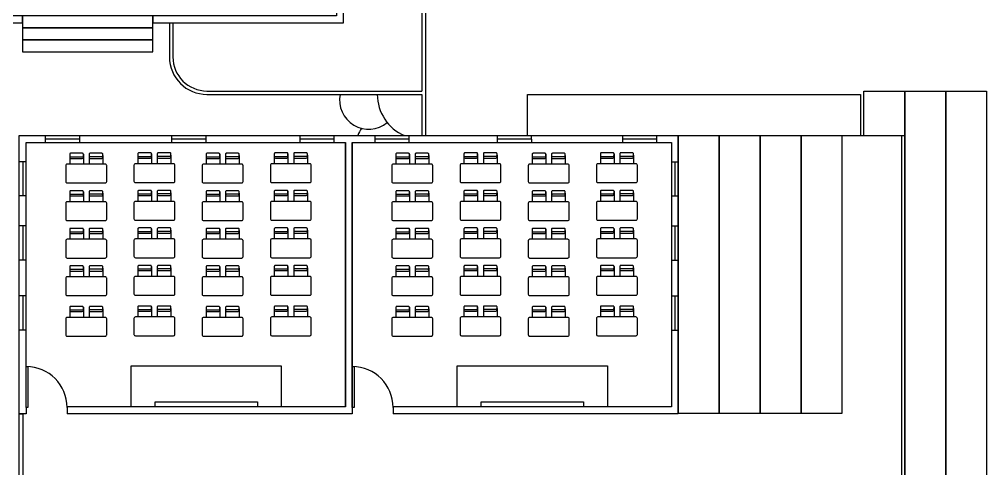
# Model space of a CAD drawing. Header units: metres. Extents: x 217 to 1422, y -179 to 129.
# Drawn here: x 1369.22 to 1397.59, y 72.92 to 86.09 of the extents above; entities that cross this region are included whole.
import ezdxf

# ---------------------------------------------------------------- set-up
doc = ezdxf.new("R2010")
doc.units = ezdxf.units.M
doc.header["$LTSCALE"] = 0.5
doc.header["$MEASUREMENT"] = 0
doc.layers.add('+1', color=255, linetype='Continuous')

# ---------------------------------------------------------------- blocks, each defined once
blk = doc.blocks.new('*U14')
for p, q in [((-40, 0), (-40, 6)), ((0, 0), (0, 6))]:
    blk.add_line(p, q)
blk.add_lwpolyline([(0, 0), (0, -40), (-1.75, -40), (-1.75, 0)], close=True)
blk.add_arc((0, 0), 40, 180, 270)
blk = doc.blocks.new('PLAN FF')
at = {"layer": '+1', "linetype": 'ByBlock', "transparency": 33554687}
for p, q in [((1370.701, 82.095), (1370.701, 81.842)), ((1370.726, 82.062), (1371.077, 82.062)), ((1371.102, 82.137), (1371.102, 81.842)), ((1371.27, 82.137), (1371.27, 81.842)), ((1371.646, 82.062), (1371.295, 82.062)), ((1371.671, 82.095), (1371.671, 81.842)), ((1372.701, 82.106), (1372.701, 81.853)), ((1372.726, 82.073), (1373.077, 82.073)), ((1373.102, 82.148), (1373.102, 81.853)), ((1373.27, 82.148), (1373.27, 81.853)), ((1373.646, 82.073), (1373.295, 82.073)), ((1373.671, 82.106), (1373.671, 81.853)), ((1374.701, 82.095), (1374.701, 81.842)), ((1374.726, 82.062), (1375.077, 82.062)), ((1375.102, 82.137), (1375.102, 81.842)), ((1375.27, 82.137), (1375.27, 81.842)), ((1375.646, 82.062), (1375.295, 82.062)), ((1375.671, 82.095), (1375.671, 81.842)), ((1376.701, 82.106), (1376.701, 81.853)), ((1376.726, 82.073), (1377.077, 82.073)), ((1377.102, 82.148), (1377.102, 81.853)), ((1377.27, 82.148), (1377.27, 81.853)), ((1377.646, 82.073), (1377.295, 82.073)), ((1377.671, 82.106), (1377.671, 81.853)), ((1380.263, 82.095), (1380.263, 81.842)), ((1380.288, 82.062), (1380.639, 82.062)), ((1380.664, 82.137), (1380.664, 81.842)), ((1380.832, 82.137), (1380.832, 81.842)), ((1381.208, 82.062), (1380.857, 82.062)), ((1381.233, 82.095), (1381.233, 81.842)), ((1382.263, 82.106), (1382.263, 81.853)), ((1382.288, 82.073), (1382.639, 82.073)), ((1382.664, 82.148), (1382.664, 81.853)), ((1382.832, 82.148), (1382.832, 81.853)), ((1383.208, 82.073), (1382.857, 82.073)), ((1383.233, 82.106), (1383.233, 81.853)), ((1384.263, 82.095), (1384.263, 81.842)), ((1384.288, 82.062), (1384.639, 82.062)), ((1384.664, 82.137), (1384.664, 81.842)), ((1384.832, 82.137), (1384.832, 81.842)), ((1385.208, 82.062), (1384.857, 82.062)), ((1385.233, 82.095), (1385.233, 81.842)), ((1386.263, 82.106), (1386.263, 81.853)), ((1386.288, 82.073), (1386.639, 82.073)), ((1386.664, 82.148), (1386.664, 81.853)), ((1386.832, 82.148), (1386.832, 81.853)), ((1387.208, 82.073), (1386.857, 82.073)), ((1387.233, 82.106), (1387.233, 81.853)), ((1370.701, 80.995), (1370.701, 80.742)), ((1370.726, 80.962), (1371.077, 80.962)), ((1371.102, 81.037), (1371.102, 80.742)), ((1371.27, 81.037), (1371.27, 80.742)), ((1371.646, 80.962), (1371.295, 80.962)), ((1371.671, 80.995), (1371.671, 80.742)), ((1372.701, 81.006), (1372.701, 80.753)), ((1372.726, 80.973), (1373.077, 80.973)), ((1373.102, 81.048), (1373.102, 80.753)), ((1373.27, 81.048), (1373.27, 80.753)), ((1373.646, 80.973), (1373.295, 80.973)), ((1373.671, 81.006), (1373.671, 80.753)), ((1374.701, 80.995), (1374.701, 80.742)), ((1374.726, 80.962), (1375.077, 80.962)), ((1375.102, 81.037), (1375.102, 80.742)), ((1375.27, 81.037), (1375.27, 80.742)), ((1375.646, 80.962), (1375.295, 80.962)), ((1375.671, 80.995), (1375.671, 80.742)), ((1376.701, 81.006), (1376.701, 80.753)), ((1376.726, 80.973), (1377.077, 80.973)), ((1377.102, 81.048), (1377.102, 80.753)), ((1377.27, 81.048), (1377.27, 80.753)), ((1377.646, 80.973), (1377.295, 80.973)), ((1377.671, 81.006), (1377.671, 80.753)), ((1380.263, 80.995), (1380.263, 80.742)), ((1380.288, 80.962), (1380.639, 80.962)), ((1380.664, 81.037), (1380.664, 80.742)), ((1380.832, 81.037), (1380.832, 80.742)), ((1381.208, 80.962), (1380.857, 80.962)), ((1381.233, 80.995), (1381.233, 80.742)), ((1382.263, 81.006), (1382.263, 80.753)), ((1382.288, 80.973), (1382.639, 80.973)), ((1382.664, 81.048), (1382.664, 80.753)), ((1382.832, 81.048), (1382.832, 80.753)), ((1383.208, 80.973), (1382.857, 80.973)), ((1383.233, 81.006), (1383.233, 80.753)), ((1384.263, 80.995), (1384.263, 80.742)), ((1384.288, 80.962), (1384.639, 80.962)), ((1384.664, 81.037), (1384.664, 80.742)), ((1384.832, 81.037), (1384.832, 80.742)), ((1385.208, 80.962), (1384.857, 80.962)), ((1385.233, 80.995), (1385.233, 80.742)), ((1386.263, 81.006), (1386.263, 80.753)), ((1386.288, 80.973), (1386.639, 80.973)), ((1386.664, 81.048), (1386.664, 80.753)), ((1386.832, 81.048), (1386.832, 80.753)), ((1387.208, 80.973), (1386.857, 80.973)), ((1387.233, 81.006), (1387.233, 80.753)), ((1370.701, 79.895), (1370.701, 79.642)), ((1370.726, 79.862), (1371.077, 79.862)), ((1371.102, 79.937), (1371.102, 79.642)), ((1371.27, 79.937), (1371.27, 79.642)), ((1371.646, 79.862), (1371.295, 79.862)), ((1371.671, 79.895), (1371.671, 79.642)), ((1372.701, 79.906), (1372.701, 79.653)), ((1372.726, 79.873), (1373.077, 79.873)), ((1373.102, 79.948), (1373.102, 79.653)), ((1373.27, 79.948), (1373.27, 79.653)), ((1373.646, 79.873), (1373.295, 79.873)), ((1373.671, 79.906), (1373.671, 79.653)), ((1374.701, 79.895), (1374.701, 79.642)), ((1374.726, 79.862), (1375.077, 79.862)), ((1375.102, 79.937), (1375.102, 79.642)), ((1375.27, 79.937), (1375.27, 79.642)), ((1375.646, 79.862), (1375.295, 79.862)), ((1375.671, 79.895), (1375.671, 79.642)), ((1376.701, 79.906), (1376.701, 79.653)), ((1376.726, 79.873), (1377.077, 79.873)), ((1377.102, 79.948), (1377.102, 79.653)), ((1377.27, 79.948), (1377.27, 79.653)), ((1377.646, 79.873), (1377.295, 79.873)), ((1377.671, 79.906), (1377.671, 79.653)), ((1380.263, 79.895), (1380.263, 79.642)), ((1380.288, 79.862), (1380.639, 79.862)), ((1380.664, 79.937), (1380.664, 79.642)), ((1380.832, 79.937), (1380.832, 79.642)), ((1381.208, 79.862), (1380.857, 79.862)), ((1381.233, 79.895), (1381.233, 79.642)), ((1382.263, 79.906), (1382.263, 79.653)), ((1382.288, 79.873), (1382.639, 79.873)), ((1382.664, 79.948), (1382.664, 79.653)), ((1382.832, 79.948), (1382.832, 79.653)), ((1383.208, 79.873), (1382.857, 79.873)), ((1383.233, 79.906), (1383.233, 79.653)), ((1384.263, 79.895), (1384.263, 79.642)), ((1384.288, 79.862), (1384.639, 79.862)), ((1384.664, 79.937), (1384.664, 79.642)), ((1384.832, 79.937), (1384.832, 79.642)), ((1385.208, 79.862), (1384.857, 79.862)), ((1385.233, 79.895), (1385.233, 79.642)), ((1386.263, 79.906), (1386.263, 79.653)), ((1386.288, 79.873), (1386.639, 79.873)), ((1386.664, 79.948), (1386.664, 79.653)), ((1386.832, 79.948), (1386.832, 79.653)), ((1387.208, 79.873), (1386.857, 79.873)), ((1387.233, 79.906), (1387.233, 79.653)), ((1370.701, 78.795), (1370.701, 78.542)), ((1370.726, 78.762), (1371.077, 78.762)), ((1371.102, 78.837), (1371.102, 78.542)), ((1371.27, 78.837), (1371.27, 78.542)), ((1371.646, 78.762), (1371.295, 78.762)), ((1371.671, 78.795), (1371.671, 78.542)), ((1372.701, 78.806), (1372.701, 78.553)), ((1372.726, 78.773), (1373.077, 78.773)), ((1373.102, 78.848), (1373.102, 78.553)), ((1373.27, 78.848), (1373.27, 78.553)), ((1373.646, 78.773), (1373.295, 78.773)), ((1373.671, 78.806), (1373.671, 78.553)), ((1374.701, 78.795), (1374.701, 78.542)), ((1374.726, 78.762), (1375.077, 78.762)), ((1375.102, 78.837), (1375.102, 78.542)), ((1375.27, 78.837), (1375.27, 78.542)), ((1375.646, 78.762), (1375.295, 78.762)), ((1375.671, 78.795), (1375.671, 78.542)), ((1376.701, 78.806), (1376.701, 78.553)), ((1376.726, 78.773), (1377.077, 78.773)), ((1377.102, 78.848), (1377.102, 78.553)), ((1377.27, 78.848), (1377.27, 78.553)), ((1377.646, 78.773), (1377.295, 78.773)), ((1377.671, 78.806), (1377.671, 78.553)), ((1380.263, 78.795), (1380.263, 78.542)), ((1380.288, 78.762), (1380.639, 78.762)), ((1380.664, 78.837), (1380.664, 78.542)), ((1380.832, 78.837), (1380.832, 78.542)), ((1381.208, 78.762), (1380.857, 78.762)), ((1381.233, 78.795), (1381.233, 78.542)), ((1382.263, 78.806), (1382.263, 78.553)), ((1382.288, 78.773), (1382.639, 78.773)), ((1382.664, 78.848), (1382.664, 78.553)), ((1382.832, 78.848), (1382.832, 78.553)), ((1383.208, 78.773), (1382.857, 78.773)), ((1383.233, 78.806), (1383.233, 78.553)), ((1384.263, 78.795), (1384.263, 78.542)), ((1384.288, 78.762), (1384.639, 78.762)), ((1384.664, 78.837), (1384.664, 78.542)), ((1384.832, 78.837), (1384.832, 78.542)), ((1385.208, 78.762), (1384.857, 78.762)), ((1385.233, 78.795), (1385.233, 78.542)), ((1386.263, 78.806), (1386.263, 78.553)), ((1386.288, 78.773), (1386.639, 78.773)), ((1386.664, 78.848), (1386.664, 78.553)), ((1386.832, 78.848), (1386.832, 78.553)), ((1387.208, 78.773), (1386.857, 78.773)), ((1387.233, 78.806), (1387.233, 78.553)), ((1370.701, 77.606), (1370.701, 77.353)), ((1370.726, 77.573), (1371.077, 77.573)), ((1371.102, 77.648), (1371.102, 77.353)), ((1371.27, 77.648), (1371.27, 77.353)), ((1371.646, 77.573), (1371.295, 77.573)), ((1371.671, 77.606), (1371.671, 77.353)), ((1372.701, 77.618), (1372.701, 77.365)), ((1372.726, 77.585), (1373.077, 77.585)), ((1373.102, 77.66), (1373.102, 77.365)), ((1373.27, 77.66), (1373.27, 77.365)), ((1373.646, 77.585), (1373.295, 77.585)), ((1373.671, 77.618), (1373.671, 77.365)), ((1374.701, 77.606), (1374.701, 77.353)), ((1374.726, 77.573), (1375.077, 77.573)), ((1375.102, 77.648), (1375.102, 77.353)), ((1375.27, 77.648), (1375.27, 77.353)), ((1375.646, 77.573), (1375.295, 77.573)), ((1375.671, 77.606), (1375.671, 77.353)), ((1376.701, 77.618), (1376.701, 77.365)), ((1376.726, 77.585), (1377.077, 77.585)), ((1377.102, 77.66), (1377.102, 77.365)), ((1377.27, 77.66), (1377.27, 77.365)), ((1377.646, 77.585), (1377.295, 77.585)), ((1377.671, 77.618), (1377.671, 77.365)), ((1380.263, 77.606), (1380.263, 77.353)), ((1380.288, 77.573), (1380.639, 77.573)), ((1380.664, 77.648), (1380.664, 77.353)), ((1380.832, 77.648), (1380.832, 77.353)), ((1381.208, 77.573), (1380.857, 77.573)), ((1381.233, 77.606), (1381.233, 77.353)), ((1382.263, 77.618), (1382.263, 77.365)), ((1382.288, 77.585), (1382.639, 77.585)), ((1382.664, 77.66), (1382.664, 77.365)), ((1382.832, 77.66), (1382.832, 77.365)), ((1383.208, 77.585), (1382.857, 77.585)), ((1383.233, 77.618), (1383.233, 77.365)), ((1384.263, 77.606), (1384.263, 77.353)), ((1384.288, 77.573), (1384.639, 77.573)), ((1384.664, 77.648), (1384.664, 77.353)), ((1384.832, 77.648), (1384.832, 77.353)), ((1385.208, 77.573), (1384.857, 77.573)), ((1385.233, 77.606), (1385.233, 77.353)), ((1386.263, 77.618), (1386.263, 77.365)), ((1386.288, 77.585), (1386.639, 77.585)), ((1386.664, 77.66), (1386.664, 77.365)), ((1386.832, 77.66), (1386.832, 77.365)), ((1387.208, 77.585), (1386.857, 77.585)), ((1387.233, 77.618), (1387.233, 77.365))]:
    blk.add_line(p, q, dxfattribs=at)
at = {"layer": '+1', "transparency": 33554687}
for points in [[(1369.224, 66.706), (1369.224, 82.683), (1388.591, 82.683), (1395.192, 82.683), (1395.192, 64.796), (1388.581, 64.796), (1388.549, 48.874), (1349.994, 48.874), (1349.994, 66.706)], [(1388.549, 82.683), (1389.749, 82.683), (1389.749, 74.532), (1388.549, 74.532)], [(1389.749, 82.683), (1390.949, 82.683), (1390.949, 74.532), (1389.749, 74.532)], [(1390.949, 82.683), (1392.149, 82.683), (1392.149, 74.532), (1390.949, 74.532)], [(1392.149, 82.683), (1393.349, 82.683), (1393.349, 74.532), (1392.149, 74.532)], [(1376.906, 74.73), (1372.506, 74.73), (1372.506, 75.93), (1376.906, 75.93)], [(1386.468, 74.73), (1382.068, 74.73), (1382.068, 75.93), (1386.468, 75.93)], [(1376.206, 74.73), (1373.206, 74.73), (1373.206, 74.88), (1376.206, 74.88)], [(1385.768, 74.73), (1382.768, 74.73), (1382.768, 74.88), (1385.768, 74.88)], [(1369.224, 74.53), (1369.324, 74.53), (1369.324, 66.706), (1369.224, 66.706)]]:
    blk.add_lwpolyline(points, close=True, dxfattribs=at)
for points in [[(1369.424, 74.53), (1369.224, 74.53), (1369.224, 82.683), (1378.987, 82.683)], [(1378.787, 82.683), (1388.549, 82.683), (1388.549, 74.53), (1380.187, 74.53)], [(1369.424, 74.73), (1369.424, 82.483), (1378.787, 82.483), (1378.787, 74.73), (1370.624, 74.73)], [(1378.987, 82.483), (1378.987, 74.53), (1370.624, 74.53)], [(1378.787, 74.73), (1378.787, 82.483)], [(1378.987, 74.73), (1378.987, 82.483), (1388.349, 82.483), (1388.349, 74.73), (1380.187, 74.73)], [(1378.987, 74.53), (1378.787, 74.53)]]:
    blk.add_lwpolyline(points, dxfattribs=at)
at = {"layer": '+1', "linetype": 'ByBlock', "transparency": 33554687}
for points in [[(1371.079, 82.162), (1370.726, 82.162, 0.414214), (1370.701, 82.137), (1370.702, 82.041, 0.41131), (1370.732, 82.012), (1371.071, 82.012, 0.411531), (1371.101, 82.041), (1371.102, 82.137, 0.414214), (1371.077, 82.162)], [(1371.295, 82.162, 0.414214), (1371.27, 82.137), (1371.271, 82.041, 0.411531), (1371.301, 82.012), (1371.64, 82.012, 0.41131), (1371.67, 82.041), (1371.671, 82.137, 0.414214), (1371.646, 82.162), (1371.293, 82.162)], [(1373.079, 82.173), (1372.726, 82.173, 0.414214), (1372.701, 82.148), (1372.702, 82.053, 0.41131), (1372.732, 82.023), (1373.071, 82.023, 0.411531), (1373.101, 82.053), (1373.102, 82.148, 0.414214), (1373.077, 82.173)], [(1373.295, 82.173, 0.414214), (1373.27, 82.148), (1373.271, 82.053, 0.411531), (1373.301, 82.023), (1373.64, 82.023, 0.41131), (1373.67, 82.053), (1373.671, 82.148, 0.414214), (1373.646, 82.173), (1373.293, 82.173)], [(1375.079, 82.162), (1374.726, 82.162, 0.414214), (1374.701, 82.137), (1374.702, 82.041, 0.41131), (1374.732, 82.012), (1375.071, 82.012, 0.411531), (1375.101, 82.041), (1375.102, 82.137, 0.414214), (1375.077, 82.162)], [(1375.295, 82.162, 0.414214), (1375.27, 82.137), (1375.271, 82.041, 0.411531), (1375.301, 82.012), (1375.64, 82.012, 0.41131), (1375.67, 82.041), (1375.671, 82.137, 0.414214), (1375.646, 82.162), (1375.293, 82.162)], [(1377.079, 82.173), (1376.726, 82.173, 0.414214), (1376.701, 82.148), (1376.702, 82.053, 0.41131), (1376.732, 82.023), (1377.071, 82.023, 0.411531), (1377.101, 82.053), (1377.102, 82.148, 0.414214), (1377.077, 82.173)], [(1377.295, 82.173, 0.414214), (1377.27, 82.148), (1377.271, 82.053, 0.411531), (1377.301, 82.023), (1377.64, 82.023, 0.41131), (1377.67, 82.053), (1377.671, 82.148, 0.414214), (1377.646, 82.173), (1377.293, 82.173)], [(1380.641, 82.162), (1380.288, 82.162, 0.414214), (1380.263, 82.137), (1380.264, 82.041, 0.41131), (1380.294, 82.012), (1380.633, 82.012, 0.411531), (1380.663, 82.041), (1380.664, 82.137, 0.414214), (1380.639, 82.162)], [(1380.857, 82.162, 0.414214), (1380.832, 82.137), (1380.833, 82.041, 0.411531), (1380.863, 82.012), (1381.202, 82.012, 0.41131), (1381.232, 82.041), (1381.233, 82.137, 0.414214), (1381.208, 82.162), (1380.855, 82.162)], [(1382.641, 82.173), (1382.288, 82.173, 0.414214), (1382.263, 82.148), (1382.264, 82.053, 0.41131), (1382.294, 82.023), (1382.633, 82.023, 0.411531), (1382.663, 82.053), (1382.664, 82.148, 0.414214), (1382.639, 82.173)], [(1382.857, 82.173, 0.414214), (1382.832, 82.148), (1382.833, 82.053, 0.411531), (1382.863, 82.023), (1383.202, 82.023, 0.41131), (1383.232, 82.053), (1383.233, 82.148, 0.414214), (1383.208, 82.173), (1382.855, 82.173)], [(1384.641, 82.162), (1384.288, 82.162, 0.414214), (1384.263, 82.137), (1384.264, 82.041, 0.41131), (1384.294, 82.012), (1384.633, 82.012, 0.411531), (1384.663, 82.041), (1384.664, 82.137, 0.414214), (1384.639, 82.162)], [(1384.857, 82.162, 0.414214), (1384.832, 82.137), (1384.833, 82.041, 0.411531), (1384.863, 82.012), (1385.202, 82.012, 0.41131), (1385.232, 82.041), (1385.233, 82.137, 0.414214), (1385.208, 82.162), (1384.855, 82.162)], [(1386.641, 82.173), (1386.288, 82.173, 0.414214), (1386.263, 82.148), (1386.264, 82.053, 0.41131), (1386.294, 82.023), (1386.633, 82.023, 0.411531), (1386.663, 82.053), (1386.664, 82.148, 0.414214), (1386.639, 82.173)], [(1386.857, 82.173, 0.414214), (1386.832, 82.148), (1386.833, 82.053, 0.411531), (1386.863, 82.023), (1387.202, 82.023, 0.41131), (1387.232, 82.053), (1387.233, 82.148, 0.414214), (1387.208, 82.173), (1386.855, 82.173)], [(1371.079, 81.062), (1370.726, 81.062, 0.414214), (1370.701, 81.037), (1370.702, 80.941, 0.41131), (1370.732, 80.912), (1371.071, 80.912, 0.411531), (1371.101, 80.941), (1371.102, 81.037, 0.414214), (1371.077, 81.062)], [(1371.295, 81.062, 0.414214), (1371.27, 81.037), (1371.271, 80.941, 0.411531), (1371.301, 80.912), (1371.64, 80.912, 0.41131), (1371.67, 80.941), (1371.671, 81.037, 0.414214), (1371.646, 81.062), (1371.293, 81.062)], [(1373.079, 81.073), (1372.726, 81.073, 0.414214), (1372.701, 81.048), (1372.702, 80.953, 0.41131), (1372.732, 80.923), (1373.071, 80.923, 0.411531), (1373.101, 80.953), (1373.102, 81.048, 0.414214), (1373.077, 81.073)], [(1373.295, 81.073, 0.414214), (1373.27, 81.048), (1373.271, 80.953, 0.411531), (1373.301, 80.923), (1373.64, 80.923, 0.41131), (1373.67, 80.953), (1373.671, 81.048, 0.414214), (1373.646, 81.073), (1373.293, 81.073)], [(1375.079, 81.062), (1374.726, 81.062, 0.414214), (1374.701, 81.037), (1374.702, 80.941, 0.41131), (1374.732, 80.912), (1375.071, 80.912, 0.411531), (1375.101, 80.941), (1375.102, 81.037, 0.414214), (1375.077, 81.062)], [(1375.295, 81.062, 0.414214), (1375.27, 81.037), (1375.271, 80.941, 0.411531), (1375.301, 80.912), (1375.64, 80.912, 0.41131), (1375.67, 80.941), (1375.671, 81.037, 0.414214), (1375.646, 81.062), (1375.293, 81.062)], [(1377.079, 81.073), (1376.726, 81.073, 0.414214), (1376.701, 81.048), (1376.702, 80.953, 0.41131), (1376.732, 80.923), (1377.071, 80.923, 0.411531), (1377.101, 80.953), (1377.102, 81.048, 0.414214), (1377.077, 81.073)], [(1377.295, 81.073, 0.414214), (1377.27, 81.048), (1377.271, 80.953, 0.411531), (1377.301, 80.923), (1377.64, 80.923, 0.41131), (1377.67, 80.953), (1377.671, 81.048, 0.414214), (1377.646, 81.073), (1377.293, 81.073)], [(1380.641, 81.062), (1380.288, 81.062, 0.414214), (1380.263, 81.037), (1380.264, 80.941, 0.41131), (1380.294, 80.912), (1380.633, 80.912, 0.411531), (1380.663, 80.941), (1380.664, 81.037, 0.414214), (1380.639, 81.062)], [(1380.857, 81.062, 0.414214), (1380.832, 81.037), (1380.833, 80.941, 0.411531), (1380.863, 80.912), (1381.202, 80.912, 0.41131), (1381.232, 80.941), (1381.233, 81.037, 0.414214), (1381.208, 81.062), (1380.855, 81.062)], [(1382.641, 81.073), (1382.288, 81.073, 0.414214), (1382.263, 81.048), (1382.264, 80.953, 0.41131), (1382.294, 80.923), (1382.633, 80.923, 0.411531), (1382.663, 80.953), (1382.664, 81.048, 0.414214), (1382.639, 81.073)], [(1382.857, 81.073, 0.414214), (1382.832, 81.048), (1382.833, 80.953, 0.411531), (1382.863, 80.923), (1383.202, 80.923, 0.41131), (1383.232, 80.953), (1383.233, 81.048, 0.414214), (1383.208, 81.073), (1382.855, 81.073)], [(1384.641, 81.062), (1384.288, 81.062, 0.414214), (1384.263, 81.037), (1384.264, 80.941, 0.41131), (1384.294, 80.912), (1384.633, 80.912, 0.411531), (1384.663, 80.941), (1384.664, 81.037, 0.414214), (1384.639, 81.062)], [(1384.857, 81.062, 0.414214), (1384.832, 81.037), (1384.833, 80.941, 0.411531), (1384.863, 80.912), (1385.202, 80.912, 0.41131), (1385.232, 80.941), (1385.233, 81.037, 0.414214), (1385.208, 81.062), (1384.855, 81.062)], [(1386.641, 81.073), (1386.288, 81.073, 0.414214), (1386.263, 81.048), (1386.264, 80.953, 0.41131), (1386.294, 80.923), (1386.633, 80.923, 0.411531), (1386.663, 80.953), (1386.664, 81.048, 0.414214), (1386.639, 81.073)], [(1386.857, 81.073, 0.414214), (1386.832, 81.048), (1386.833, 80.953, 0.411531), (1386.863, 80.923), (1387.202, 80.923, 0.41131), (1387.232, 80.953), (1387.233, 81.048, 0.414214), (1387.208, 81.073), (1386.855, 81.073)], [(1371.079, 79.962), (1370.726, 79.962, 0.414214), (1370.701, 79.937), (1370.702, 79.841, 0.41131), (1370.732, 79.812), (1371.071, 79.812, 0.411531), (1371.101, 79.841), (1371.102, 79.937, 0.414214), (1371.077, 79.962)], [(1371.295, 79.962, 0.414214), (1371.27, 79.937), (1371.271, 79.841, 0.411531), (1371.301, 79.812), (1371.64, 79.812, 0.41131), (1371.67, 79.841), (1371.671, 79.937, 0.414214), (1371.646, 79.962), (1371.293, 79.962)], [(1373.079, 79.973), (1372.726, 79.973, 0.414214), (1372.701, 79.948), (1372.702, 79.853, 0.41131), (1372.732, 79.823), (1373.071, 79.823, 0.411531), (1373.101, 79.853), (1373.102, 79.948, 0.414214), (1373.077, 79.973)], [(1373.295, 79.973, 0.414214), (1373.27, 79.948), (1373.271, 79.853, 0.411531), (1373.301, 79.823), (1373.64, 79.823, 0.41131), (1373.67, 79.853), (1373.671, 79.948, 0.414214), (1373.646, 79.973), (1373.293, 79.973)], [(1375.079, 79.962), (1374.726, 79.962, 0.414214), (1374.701, 79.937), (1374.702, 79.841, 0.41131), (1374.732, 79.812), (1375.071, 79.812, 0.411531), (1375.101, 79.841), (1375.102, 79.937, 0.414214), (1375.077, 79.962)], [(1375.295, 79.962, 0.414214), (1375.27, 79.937), (1375.271, 79.841, 0.411531), (1375.301, 79.812), (1375.64, 79.812, 0.41131), (1375.67, 79.841), (1375.671, 79.937, 0.414214), (1375.646, 79.962), (1375.293, 79.962)], [(1377.079, 79.973), (1376.726, 79.973, 0.414214), (1376.701, 79.948), (1376.702, 79.853, 0.41131), (1376.732, 79.823), (1377.071, 79.823, 0.411531), (1377.101, 79.853), (1377.102, 79.948, 0.414214), (1377.077, 79.973)], [(1377.295, 79.973, 0.414214), (1377.27, 79.948), (1377.271, 79.853, 0.411531), (1377.301, 79.823), (1377.64, 79.823, 0.41131), (1377.67, 79.853), (1377.671, 79.948, 0.414214), (1377.646, 79.973), (1377.293, 79.973)], [(1380.641, 79.962), (1380.288, 79.962, 0.414214), (1380.263, 79.937), (1380.264, 79.841, 0.41131), (1380.294, 79.812), (1380.633, 79.812, 0.411531), (1380.663, 79.841), (1380.664, 79.937, 0.414214), (1380.639, 79.962)], [(1380.857, 79.962, 0.414214), (1380.832, 79.937), (1380.833, 79.841, 0.411531), (1380.863, 79.812), (1381.202, 79.812, 0.41131), (1381.232, 79.841), (1381.233, 79.937, 0.414214), (1381.208, 79.962), (1380.855, 79.962)], [(1382.641, 79.973), (1382.288, 79.973, 0.414214), (1382.263, 79.948), (1382.264, 79.853, 0.41131), (1382.294, 79.823), (1382.633, 79.823, 0.411531), (1382.663, 79.853), (1382.664, 79.948, 0.414214), (1382.639, 79.973)], [(1382.857, 79.973, 0.414214), (1382.832, 79.948), (1382.833, 79.853, 0.411531), (1382.863, 79.823), (1383.202, 79.823, 0.41131), (1383.232, 79.853), (1383.233, 79.948, 0.414214), (1383.208, 79.973), (1382.855, 79.973)], [(1384.641, 79.962), (1384.288, 79.962, 0.414214), (1384.263, 79.937), (1384.264, 79.841, 0.41131), (1384.294, 79.812), (1384.633, 79.812, 0.411531), (1384.663, 79.841), (1384.664, 79.937, 0.414214), (1384.639, 79.962)], [(1384.857, 79.962, 0.414214), (1384.832, 79.937), (1384.833, 79.841, 0.411531), (1384.863, 79.812), (1385.202, 79.812, 0.41131), (1385.232, 79.841), (1385.233, 79.937, 0.414214), (1385.208, 79.962), (1384.855, 79.962)], [(1386.641, 79.973), (1386.288, 79.973, 0.414214), (1386.263, 79.948), (1386.264, 79.853, 0.41131), (1386.294, 79.823), (1386.633, 79.823, 0.411531), (1386.663, 79.853), (1386.664, 79.948, 0.414214), (1386.639, 79.973)], [(1386.857, 79.973, 0.414214), (1386.832, 79.948), (1386.833, 79.853, 0.411531), (1386.863, 79.823), (1387.202, 79.823, 0.41131), (1387.232, 79.853), (1387.233, 79.948, 0.414214), (1387.208, 79.973), (1386.855, 79.973)], [(1371.079, 78.862), (1370.726, 78.862, 0.414214), (1370.701, 78.837), (1370.702, 78.741, 0.41131), (1370.732, 78.712), (1371.071, 78.712, 0.411531), (1371.101, 78.741), (1371.102, 78.837, 0.414214), (1371.077, 78.862)], [(1371.295, 78.862, 0.414214), (1371.27, 78.837), (1371.271, 78.741, 0.411531), (1371.301, 78.712), (1371.64, 78.712, 0.41131), (1371.67, 78.741), (1371.671, 78.837, 0.414214), (1371.646, 78.862), (1371.293, 78.862)], [(1373.079, 78.873), (1372.726, 78.873, 0.414214), (1372.701, 78.848), (1372.702, 78.753, 0.41131), (1372.732, 78.723), (1373.071, 78.723, 0.411531), (1373.101, 78.753), (1373.102, 78.848, 0.414214), (1373.077, 78.873)], [(1373.295, 78.873, 0.414214), (1373.27, 78.848), (1373.271, 78.753, 0.411531), (1373.301, 78.723), (1373.64, 78.723, 0.41131), (1373.67, 78.753), (1373.671, 78.848, 0.414214), (1373.646, 78.873), (1373.293, 78.873)], [(1375.079, 78.862), (1374.726, 78.862, 0.414214), (1374.701, 78.837), (1374.702, 78.741, 0.41131), (1374.732, 78.712), (1375.071, 78.712, 0.411531), (1375.101, 78.741), (1375.102, 78.837, 0.414214), (1375.077, 78.862)], [(1375.295, 78.862, 0.414214), (1375.27, 78.837), (1375.271, 78.741, 0.411531), (1375.301, 78.712), (1375.64, 78.712, 0.41131), (1375.67, 78.741), (1375.671, 78.837, 0.414214), (1375.646, 78.862), (1375.293, 78.862)], [(1377.079, 78.873), (1376.726, 78.873, 0.414214), (1376.701, 78.848), (1376.702, 78.753, 0.41131), (1376.732, 78.723), (1377.071, 78.723, 0.411531), (1377.101, 78.753), (1377.102, 78.848, 0.414214), (1377.077, 78.873)], [(1377.295, 78.873, 0.414214), (1377.27, 78.848), (1377.271, 78.753, 0.411531), (1377.301, 78.723), (1377.64, 78.723, 0.41131), (1377.67, 78.753), (1377.671, 78.848, 0.414214), (1377.646, 78.873), (1377.293, 78.873)], [(1380.641, 78.862), (1380.288, 78.862, 0.414214), (1380.263, 78.837), (1380.264, 78.741, 0.41131), (1380.294, 78.712), (1380.633, 78.712, 0.411531), (1380.663, 78.741), (1380.664, 78.837, 0.414214), (1380.639, 78.862)], [(1380.857, 78.862, 0.414214), (1380.832, 78.837), (1380.833, 78.741, 0.411531), (1380.863, 78.712), (1381.202, 78.712, 0.41131), (1381.232, 78.741), (1381.233, 78.837, 0.414214), (1381.208, 78.862), (1380.855, 78.862)], [(1382.641, 78.873), (1382.288, 78.873, 0.414214), (1382.263, 78.848), (1382.264, 78.753, 0.41131), (1382.294, 78.723), (1382.633, 78.723, 0.411531), (1382.663, 78.753), (1382.664, 78.848, 0.414214), (1382.639, 78.873)], [(1382.857, 78.873, 0.414214), (1382.832, 78.848), (1382.833, 78.753, 0.411531), (1382.863, 78.723), (1383.202, 78.723, 0.41131), (1383.232, 78.753), (1383.233, 78.848, 0.414214), (1383.208, 78.873), (1382.855, 78.873)], [(1384.641, 78.862), (1384.288, 78.862, 0.414214), (1384.263, 78.837), (1384.264, 78.741, 0.41131), (1384.294, 78.712), (1384.633, 78.712, 0.411531), (1384.663, 78.741), (1384.664, 78.837, 0.414214), (1384.639, 78.862)], [(1384.857, 78.862, 0.414214), (1384.832, 78.837), (1384.833, 78.741, 0.411531), (1384.863, 78.712), (1385.202, 78.712, 0.41131), (1385.232, 78.741), (1385.233, 78.837, 0.414214), (1385.208, 78.862), (1384.855, 78.862)], [(1386.641, 78.873), (1386.288, 78.873, 0.414214), (1386.263, 78.848), (1386.264, 78.753, 0.41131), (1386.294, 78.723), (1386.633, 78.723, 0.411531), (1386.663, 78.753), (1386.664, 78.848, 0.414214), (1386.639, 78.873)], [(1386.857, 78.873, 0.414214), (1386.832, 78.848), (1386.833, 78.753, 0.411531), (1386.863, 78.723), (1387.202, 78.723, 0.41131), (1387.232, 78.753), (1387.233, 78.848, 0.414214), (1387.208, 78.873), (1386.855, 78.873)], [(1371.079, 77.673), (1370.726, 77.673, 0.414214), (1370.701, 77.648), (1370.702, 77.553, 0.41131), (1370.732, 77.523), (1371.071, 77.523, 0.411531), (1371.101, 77.553), (1371.102, 77.648, 0.414214), (1371.077, 77.673)], [(1371.295, 77.673, 0.414214), (1371.27, 77.648), (1371.271, 77.553, 0.411531), (1371.301, 77.523), (1371.64, 77.523, 0.41131), (1371.67, 77.553), (1371.671, 77.648, 0.414214), (1371.646, 77.673), (1371.293, 77.673)], [(1373.079, 77.685), (1372.726, 77.685, 0.414214), (1372.701, 77.66), (1372.702, 77.565, 0.41131), (1372.732, 77.535), (1373.071, 77.535, 0.411531), (1373.101, 77.565), (1373.102, 77.66, 0.414214), (1373.077, 77.685)], [(1373.295, 77.685, 0.414214), (1373.27, 77.66), (1373.271, 77.565, 0.411531), (1373.301, 77.535), (1373.64, 77.535, 0.41131), (1373.67, 77.565), (1373.671, 77.66, 0.414214), (1373.646, 77.685), (1373.293, 77.685)], [(1375.079, 77.673), (1374.726, 77.673, 0.414214), (1374.701, 77.648), (1374.702, 77.553, 0.41131), (1374.732, 77.523), (1375.071, 77.523, 0.411531), (1375.101, 77.553), (1375.102, 77.648, 0.414214), (1375.077, 77.673)], [(1375.295, 77.673, 0.414214), (1375.27, 77.648), (1375.271, 77.553, 0.411531), (1375.301, 77.523), (1375.64, 77.523, 0.41131), (1375.67, 77.553), (1375.671, 77.648, 0.414214), (1375.646, 77.673), (1375.293, 77.673)], [(1377.079, 77.685), (1376.726, 77.685, 0.414214), (1376.701, 77.66), (1376.702, 77.565, 0.41131), (1376.732, 77.535), (1377.071, 77.535, 0.411531), (1377.101, 77.565), (1377.102, 77.66, 0.414214), (1377.077, 77.685)], [(1377.295, 77.685, 0.414214), (1377.27, 77.66), (1377.271, 77.565, 0.411531), (1377.301, 77.535), (1377.64, 77.535, 0.41131), (1377.67, 77.565), (1377.671, 77.66, 0.414214), (1377.646, 77.685), (1377.293, 77.685)], [(1380.641, 77.673), (1380.288, 77.673, 0.414214), (1380.263, 77.648), (1380.264, 77.553, 0.41131), (1380.294, 77.523), (1380.633, 77.523, 0.411531), (1380.663, 77.553), (1380.664, 77.648, 0.414214), (1380.639, 77.673)], [(1380.857, 77.673, 0.414214), (1380.832, 77.648), (1380.833, 77.553, 0.411531), (1380.863, 77.523), (1381.202, 77.523, 0.41131), (1381.232, 77.553), (1381.233, 77.648, 0.414214), (1381.208, 77.673), (1380.855, 77.673)], [(1382.641, 77.685), (1382.288, 77.685, 0.414214), (1382.263, 77.66), (1382.264, 77.565, 0.41131), (1382.294, 77.535), (1382.633, 77.535, 0.411531), (1382.663, 77.565), (1382.664, 77.66, 0.414214), (1382.639, 77.685)], [(1382.857, 77.685, 0.414214), (1382.832, 77.66), (1382.833, 77.565, 0.411531), (1382.863, 77.535), (1383.202, 77.535, 0.41131), (1383.232, 77.565), (1383.233, 77.66, 0.414214), (1383.208, 77.685), (1382.855, 77.685)], [(1384.641, 77.673), (1384.288, 77.673, 0.414214), (1384.263, 77.648), (1384.264, 77.553, 0.41131), (1384.294, 77.523), (1384.633, 77.523, 0.411531), (1384.663, 77.553), (1384.664, 77.648, 0.414214), (1384.639, 77.673)], [(1384.857, 77.673, 0.414214), (1384.832, 77.648), (1384.833, 77.553, 0.411531), (1384.863, 77.523), (1385.202, 77.523, 0.41131), (1385.232, 77.553), (1385.233, 77.648, 0.414214), (1385.208, 77.673), (1384.855, 77.673)], [(1386.641, 77.685), (1386.288, 77.685, 0.414214), (1386.263, 77.66), (1386.264, 77.565, 0.41131), (1386.294, 77.535), (1386.633, 77.535, 0.411531), (1386.663, 77.565), (1386.664, 77.66, 0.414214), (1386.639, 77.685)], [(1386.857, 77.685, 0.414214), (1386.832, 77.66), (1386.833, 77.565, 0.411531), (1386.863, 77.535), (1387.202, 77.535, 0.41131), (1387.232, 77.565), (1387.233, 77.66, 0.414214), (1387.208, 77.685), (1386.855, 77.685)]]:
    blk.add_lwpolyline(points, format="xyb", dxfattribs=at)
for points in [[(1370.586, 81.802), (1370.586, 81.332, 0.414214), (1370.626, 81.292), (1371.746, 81.292, 0.414214), (1371.786, 81.332), (1371.786, 81.802, 0.414214), (1371.746, 81.842), (1370.626, 81.842, 0.414214)], [(1372.586, 81.813), (1372.586, 81.343, 0.414214), (1372.626, 81.303), (1373.746, 81.303, 0.414214), (1373.786, 81.343), (1373.786, 81.813, 0.414214), (1373.746, 81.853), (1372.626, 81.853, 0.414214)], [(1374.586, 81.802), (1374.586, 81.332, 0.414214), (1374.626, 81.292), (1375.746, 81.292, 0.414214), (1375.786, 81.332), (1375.786, 81.802, 0.414214), (1375.746, 81.842), (1374.626, 81.842, 0.414214)], [(1376.586, 81.813), (1376.586, 81.343, 0.414214), (1376.626, 81.303), (1377.746, 81.303, 0.414214), (1377.786, 81.343), (1377.786, 81.813, 0.414214), (1377.746, 81.853), (1376.626, 81.853, 0.414214)], [(1380.148, 81.802), (1380.148, 81.332, 0.414214), (1380.188, 81.292), (1381.308, 81.292, 0.414214), (1381.348, 81.332), (1381.348, 81.802, 0.414214), (1381.308, 81.842), (1380.188, 81.842, 0.414214)], [(1382.148, 81.813), (1382.148, 81.343, 0.414214), (1382.188, 81.303), (1383.308, 81.303, 0.414214), (1383.348, 81.343), (1383.348, 81.813, 0.414214), (1383.308, 81.853), (1382.188, 81.853, 0.414214)], [(1384.148, 81.802), (1384.148, 81.332, 0.414214), (1384.188, 81.292), (1385.308, 81.292, 0.414214), (1385.348, 81.332), (1385.348, 81.802, 0.414214), (1385.308, 81.842), (1384.188, 81.842, 0.414214)], [(1386.148, 81.813), (1386.148, 81.343, 0.414214), (1386.188, 81.303), (1387.308, 81.303, 0.414214), (1387.348, 81.343), (1387.348, 81.813, 0.414214), (1387.308, 81.853), (1386.188, 81.853, 0.414214)], [(1370.586, 80.702), (1370.586, 80.232, 0.414214), (1370.626, 80.192), (1371.746, 80.192, 0.414214), (1371.786, 80.232), (1371.786, 80.702, 0.414214), (1371.746, 80.742), (1370.626, 80.742, 0.414214)], [(1372.586, 80.713), (1372.586, 80.243, 0.414214), (1372.626, 80.203), (1373.746, 80.203, 0.414214), (1373.786, 80.243), (1373.786, 80.713, 0.414214), (1373.746, 80.753), (1372.626, 80.753, 0.414214)], [(1374.586, 80.702), (1374.586, 80.232, 0.414214), (1374.626, 80.192), (1375.746, 80.192, 0.414214), (1375.786, 80.232), (1375.786, 80.702, 0.414214), (1375.746, 80.742), (1374.626, 80.742, 0.414214)], [(1376.586, 80.713), (1376.586, 80.243, 0.414214), (1376.626, 80.203), (1377.746, 80.203, 0.414214), (1377.786, 80.243), (1377.786, 80.713, 0.414214), (1377.746, 80.753), (1376.626, 80.753, 0.414214)], [(1380.148, 80.702), (1380.148, 80.232, 0.414214), (1380.188, 80.192), (1381.308, 80.192, 0.414214), (1381.348, 80.232), (1381.348, 80.702, 0.414214), (1381.308, 80.742), (1380.188, 80.742, 0.414214)], [(1382.148, 80.713), (1382.148, 80.243, 0.414214), (1382.188, 80.203), (1383.308, 80.203, 0.414214), (1383.348, 80.243), (1383.348, 80.713, 0.414214), (1383.308, 80.753), (1382.188, 80.753, 0.414214)], [(1384.148, 80.702), (1384.148, 80.232, 0.414214), (1384.188, 80.192), (1385.308, 80.192, 0.414214), (1385.348, 80.232), (1385.348, 80.702, 0.414214), (1385.308, 80.742), (1384.188, 80.742, 0.414214)], [(1386.148, 80.713), (1386.148, 80.243, 0.414214), (1386.188, 80.203), (1387.308, 80.203, 0.414214), (1387.348, 80.243), (1387.348, 80.713, 0.414214), (1387.308, 80.753), (1386.188, 80.753, 0.414214)], [(1370.586, 79.602), (1370.586, 79.132, 0.414214), (1370.626, 79.092), (1371.746, 79.092, 0.414214), (1371.786, 79.132), (1371.786, 79.602, 0.414214), (1371.746, 79.642), (1370.626, 79.642, 0.414214)], [(1372.586, 79.613), (1372.586, 79.143, 0.414214), (1372.626, 79.103), (1373.746, 79.103, 0.414214), (1373.786, 79.143), (1373.786, 79.613, 0.414214), (1373.746, 79.653), (1372.626, 79.653, 0.414214)], [(1374.586, 79.602), (1374.586, 79.132, 0.414214), (1374.626, 79.092), (1375.746, 79.092, 0.414214), (1375.786, 79.132), (1375.786, 79.602, 0.414214), (1375.746, 79.642), (1374.626, 79.642, 0.414214)], [(1376.586, 79.613), (1376.586, 79.143, 0.414214), (1376.626, 79.103), (1377.746, 79.103, 0.414214), (1377.786, 79.143), (1377.786, 79.613, 0.414214), (1377.746, 79.653), (1376.626, 79.653, 0.414214)], [(1380.148, 79.602), (1380.148, 79.132, 0.414214), (1380.188, 79.092), (1381.308, 79.092, 0.414214), (1381.348, 79.132), (1381.348, 79.602, 0.414214), (1381.308, 79.642), (1380.188, 79.642, 0.414214)], [(1382.148, 79.613), (1382.148, 79.143, 0.414214), (1382.188, 79.103), (1383.308, 79.103, 0.414214), (1383.348, 79.143), (1383.348, 79.613, 0.414214), (1383.308, 79.653), (1382.188, 79.653, 0.414214)], [(1384.148, 79.602), (1384.148, 79.132, 0.414214), (1384.188, 79.092), (1385.308, 79.092, 0.414214), (1385.348, 79.132), (1385.348, 79.602, 0.414214), (1385.308, 79.642), (1384.188, 79.642, 0.414214)], [(1386.148, 79.613), (1386.148, 79.143, 0.414214), (1386.188, 79.103), (1387.308, 79.103, 0.414214), (1387.348, 79.143), (1387.348, 79.613, 0.414214), (1387.308, 79.653), (1386.188, 79.653, 0.414214)], [(1370.586, 78.502), (1370.586, 78.032, 0.414214), (1370.626, 77.992), (1371.746, 77.992, 0.414214), (1371.786, 78.032), (1371.786, 78.502, 0.414214), (1371.746, 78.542), (1370.626, 78.542, 0.414214)], [(1372.586, 78.513), (1372.586, 78.043, 0.414214), (1372.626, 78.003), (1373.746, 78.003, 0.414214), (1373.786, 78.043), (1373.786, 78.513, 0.414214), (1373.746, 78.553), (1372.626, 78.553, 0.414214)], [(1374.586, 78.502), (1374.586, 78.032, 0.414214), (1374.626, 77.992), (1375.746, 77.992, 0.414214), (1375.786, 78.032), (1375.786, 78.502, 0.414214), (1375.746, 78.542), (1374.626, 78.542, 0.414214)], [(1376.586, 78.513), (1376.586, 78.043, 0.414214), (1376.626, 78.003), (1377.746, 78.003, 0.414214), (1377.786, 78.043), (1377.786, 78.513, 0.414214), (1377.746, 78.553), (1376.626, 78.553, 0.414214)], [(1380.148, 78.502), (1380.148, 78.032, 0.414214), (1380.188, 77.992), (1381.308, 77.992, 0.414214), (1381.348, 78.032), (1381.348, 78.502, 0.414214), (1381.308, 78.542), (1380.188, 78.542, 0.414214)], [(1382.148, 78.513), (1382.148, 78.043, 0.414214), (1382.188, 78.003), (1383.308, 78.003, 0.414214), (1383.348, 78.043), (1383.348, 78.513, 0.414214), (1383.308, 78.553), (1382.188, 78.553, 0.414214)], [(1384.148, 78.502), (1384.148, 78.032, 0.414214), (1384.188, 77.992), (1385.308, 77.992, 0.414214), (1385.348, 78.032), (1385.348, 78.502, 0.414214), (1385.308, 78.542), (1384.188, 78.542, 0.414214)], [(1386.148, 78.513), (1386.148, 78.043, 0.414214), (1386.188, 78.003), (1387.308, 78.003, 0.414214), (1387.348, 78.043), (1387.348, 78.513, 0.414214), (1387.308, 78.553), (1386.188, 78.553, 0.414214)], [(1370.586, 77.313), (1370.586, 76.843, 0.414214), (1370.626, 76.803), (1371.746, 76.803, 0.414214), (1371.786, 76.843), (1371.786, 77.313, 0.414214), (1371.746, 77.353), (1370.626, 77.353, 0.414214)], [(1372.586, 77.325), (1372.586, 76.855, 0.414214), (1372.626, 76.815), (1373.746, 76.815, 0.414214), (1373.786, 76.855), (1373.786, 77.325, 0.414214), (1373.746, 77.365), (1372.626, 77.365, 0.414214)], [(1374.586, 77.313), (1374.586, 76.843, 0.414214), (1374.626, 76.803), (1375.746, 76.803, 0.414214), (1375.786, 76.843), (1375.786, 77.313, 0.414214), (1375.746, 77.353), (1374.626, 77.353, 0.414214)], [(1376.586, 77.325), (1376.586, 76.855, 0.414214), (1376.626, 76.815), (1377.746, 76.815, 0.414214), (1377.786, 76.855), (1377.786, 77.325, 0.414214), (1377.746, 77.365), (1376.626, 77.365, 0.414214)], [(1380.148, 77.313), (1380.148, 76.843, 0.414214), (1380.188, 76.803), (1381.308, 76.803, 0.414214), (1381.348, 76.843), (1381.348, 77.313, 0.414214), (1381.308, 77.353), (1380.188, 77.353, 0.414214)], [(1382.148, 77.325), (1382.148, 76.855, 0.414214), (1382.188, 76.815), (1383.308, 76.815, 0.414214), (1383.348, 76.855), (1383.348, 77.325, 0.414214), (1383.308, 77.365), (1382.188, 77.365, 0.414214)], [(1384.148, 77.313), (1384.148, 76.843, 0.414214), (1384.188, 76.803), (1385.308, 76.803, 0.414214), (1385.348, 76.843), (1385.348, 77.313, 0.414214), (1385.308, 77.353), (1384.188, 77.353, 0.414214)], [(1386.148, 77.325), (1386.148, 76.855, 0.414214), (1386.188, 76.815), (1387.308, 76.815, 0.414214), (1387.348, 76.855), (1387.348, 77.325, 0.414214), (1387.308, 77.365), (1386.188, 77.365, 0.414214)]]:
    blk.add_lwpolyline(points, format="xyb", close=True, dxfattribs=at)
for centre, start, end in [((1370.727, 82.087), 180, 270), ((1371.076, 82.087), 270.0433, 0.0433), ((1371.296, 82.087), 179.9567, 269.9567), ((1371.645, 82.087), 270, 0), ((1372.727, 82.098), 180, 270), ((1373.076, 82.098), 270.0433, 0.0433), ((1373.296, 82.098), 179.9567, 269.9567), ((1373.645, 82.098), 270, 0), ((1374.727, 82.087), 180, 270), ((1375.076, 82.087), 270.0433, 0.0433), ((1375.296, 82.087), 179.9567, 269.9567), ((1375.645, 82.087), 270, 0), ((1376.727, 82.098), 180, 270), ((1377.076, 82.098), 270.0433, 0.0433), ((1377.296, 82.098), 179.9567, 269.9567), ((1377.645, 82.098), 270, 0), ((1380.289, 82.087), 180, 270), ((1380.638, 82.087), 270.0433, 0.0433), ((1380.858, 82.087), 179.9567, 269.9567), ((1381.207, 82.087), 270, 0), ((1382.289, 82.098), 180, 270), ((1382.638, 82.098), 270.0433, 0.0433), ((1382.858, 82.098), 179.9567, 269.9567), ((1383.207, 82.098), 270, 0), ((1384.289, 82.087), 180, 270), ((1384.638, 82.087), 270.0433, 0.0433), ((1384.858, 82.087), 179.9567, 269.9567), ((1385.207, 82.087), 270, 0), ((1386.289, 82.098), 180, 270), ((1386.638, 82.098), 270.0433, 0.0433), ((1386.858, 82.098), 179.9567, 269.9567), ((1387.207, 82.098), 270, 0), ((1370.727, 80.987), 180, 270), ((1371.076, 80.987), 270.0433, 0.0433), ((1371.296, 80.987), 179.9567, 269.9567), ((1371.645, 80.987), 270, 0), ((1372.727, 80.998), 180, 270), ((1373.076, 80.998), 270.0433, 0.0433), ((1373.296, 80.998), 179.9567, 269.9567), ((1373.645, 80.998), 270, 0), ((1374.727, 80.987), 180, 270), ((1375.076, 80.987), 270.0433, 0.0433), ((1375.296, 80.987), 179.9567, 269.9567), ((1375.645, 80.987), 270, 0), ((1376.727, 80.998), 180, 270), ((1377.076, 80.998), 270.0433, 0.0433), ((1377.296, 80.998), 179.9567, 269.9567), ((1377.645, 80.998), 270, 0), ((1380.289, 80.987), 180, 270), ((1380.638, 80.987), 270.0433, 0.0433), ((1380.858, 80.987), 179.9567, 269.9567), ((1381.207, 80.987), 270, 0), ((1382.289, 80.998), 180, 270), ((1382.638, 80.998), 270.0433, 0.0433), ((1382.858, 80.998), 179.9567, 269.9567), ((1383.207, 80.998), 270, 0), ((1384.289, 80.987), 180, 270), ((1384.638, 80.987), 270.0433, 0.0433), ((1384.858, 80.987), 179.9567, 269.9567), ((1385.207, 80.987), 270, 0), ((1386.289, 80.998), 180, 270), ((1386.638, 80.998), 270.0433, 0.0433), ((1386.858, 80.998), 179.9567, 269.9567), ((1387.207, 80.998), 270, 0), ((1370.727, 79.887), 180, 270), ((1371.076, 79.887), 270.0433, 0.0433), ((1371.296, 79.887), 179.9567, 269.9567), ((1371.645, 79.887), 270, 0), ((1372.727, 79.898), 180, 270), ((1373.076, 79.898), 270.0433, 0.0433), ((1373.296, 79.898), 179.9567, 269.9567), ((1373.645, 79.898), 270, 0), ((1374.727, 79.887), 180, 270), ((1375.076, 79.887), 270.0433, 0.0433), ((1375.296, 79.887), 179.9567, 269.9567), ((1375.645, 79.887), 270, 0), ((1376.727, 79.898), 180, 270), ((1377.076, 79.898), 270.0433, 0.0433), ((1377.296, 79.898), 179.9567, 269.9567), ((1377.645, 79.898), 270, 0), ((1380.289, 79.887), 180, 270), ((1380.638, 79.887), 270.0433, 0.0433), ((1380.858, 79.887), 179.9567, 269.9567), ((1381.207, 79.887), 270, 0), ((1382.289, 79.898), 180, 270), ((1382.638, 79.898), 270.0433, 0.0433), ((1382.858, 79.898), 179.9567, 269.9567), ((1383.207, 79.898), 270, 0), ((1384.289, 79.887), 180, 270), ((1384.638, 79.887), 270.0433, 0.0433), ((1384.858, 79.887), 179.9567, 269.9567), ((1385.207, 79.887), 270, 0), ((1386.289, 79.898), 180, 270), ((1386.638, 79.898), 270.0433, 0.0433), ((1386.858, 79.898), 179.9567, 269.9567), ((1387.207, 79.898), 270, 0), ((1370.727, 78.787), 180, 270), ((1371.076, 78.787), 270.0433, 0.0433), ((1371.296, 78.787), 179.9567, 269.9567), ((1371.645, 78.787), 270, 0), ((1372.727, 78.798), 180, 270), ((1373.076, 78.798), 270.0433, 0.0433), ((1373.296, 78.798), 179.9567, 269.9567), ((1373.645, 78.798), 270, 0), ((1374.727, 78.787), 180, 270), ((1375.076, 78.787), 270.0433, 0.0433), ((1375.296, 78.787), 179.9567, 269.9567), ((1375.645, 78.787), 270, 0), ((1376.727, 78.798), 180, 270), ((1377.076, 78.798), 270.0433, 0.0433), ((1377.296, 78.798), 179.9567, 269.9567), ((1377.645, 78.798), 270, 0), ((1380.289, 78.787), 180, 270), ((1380.638, 78.787), 270.0433, 0.0433), ((1380.858, 78.787), 179.9567, 269.9567), ((1381.207, 78.787), 270, 0), ((1382.289, 78.798), 180, 270), ((1382.638, 78.798), 270.0433, 0.0433), ((1382.858, 78.798), 179.9567, 269.9567), ((1383.207, 78.798), 270, 0), ((1384.289, 78.787), 180, 270), ((1384.638, 78.787), 270.0433, 0.0433), ((1384.858, 78.787), 179.9567, 269.9567), ((1385.207, 78.787), 270, 0), ((1386.289, 78.798), 180, 270), ((1386.638, 78.798), 270.0433, 0.0433), ((1386.858, 78.798), 179.9567, 269.9567), ((1387.207, 78.798), 270, 0), ((1370.727, 77.598), 180, 270), ((1371.076, 77.598), 270.0433, 0.0433), ((1371.296, 77.598), 179.9567, 269.9567), ((1371.645, 77.598), 270, 0), ((1372.727, 77.61), 180, 270), ((1373.076, 77.61), 270.0433, 0.0433), ((1373.296, 77.61), 179.9567, 269.9567), ((1373.645, 77.61), 270, 0), ((1374.727, 77.598), 180, 270), ((1375.076, 77.598), 270.0433, 0.0433), ((1375.296, 77.598), 179.9567, 269.9567), ((1375.645, 77.598), 270, 0), ((1376.727, 77.61), 180, 270), ((1377.076, 77.61), 270.0433, 0.0433), ((1377.296, 77.61), 179.9567, 269.9567), ((1377.645, 77.61), 270, 0), ((1380.289, 77.598), 180, 270), ((1380.638, 77.598), 270.0433, 0.0433), ((1380.858, 77.598), 179.9567, 269.9567), ((1381.207, 77.598), 270, 0), ((1382.289, 77.61), 180, 270), ((1382.638, 77.61), 270.0433, 0.0433), ((1382.858, 77.61), 179.9567, 269.9567), ((1383.207, 77.61), 270, 0), ((1384.289, 77.598), 180, 270), ((1384.638, 77.598), 270.0433, 0.0433), ((1384.858, 77.598), 179.9567, 269.9567), ((1385.207, 77.598), 270, 0), ((1386.289, 77.61), 180, 270), ((1386.638, 77.61), 270.0433, 0.0433), ((1386.858, 77.61), 179.9567, 269.9567), ((1387.207, 77.61), 270, 0)]:
    blk.add_arc(centre, 0.025, start, end, dxfattribs=at)
at = {"ltscale": 0.5, "transparency": 33554508}
for p, q in [((1381.031, 86.678), (1381.031, 83.988)), ((1381.131, 86.678), (1381.131, 82.683)), ((1381.031, 83.888), (1381.031, 82.683))]:
    blk.add_line(p, q, dxfattribs=at)
at = {"transparency": 33554483}
for p, q in [((1373.626, 85.988), (1373.626, 84.988)), ((1373.726, 85.988), (1373.726, 84.988)), ((1374.726, 83.988), (1381.031, 83.988)), ((1374.726, 83.888), (1381.031, 83.888))]:
    blk.add_line(p, q, dxfattribs=at)
at = {"ltscale": 0.5, "transparency": 33554687}
for p, q in [((1369.994, 82.483), (1369.994, 82.683)), ((1369.994, 82.583), (1370.994, 82.584)), ((1370.994, 82.483), (1370.994, 82.683)), ((1373.701, 82.483), (1373.701, 82.683)), ((1373.701, 82.583), (1374.701, 82.584)), ((1374.701, 82.483), (1374.701, 82.683)), ((1377.46, 82.483), (1377.46, 82.683)), ((1377.46, 82.583), (1378.46, 82.584)), ((1378.46, 82.483), (1378.46, 82.683)), ((1379.66, 82.483), (1379.66, 82.683)), ((1379.66, 82.583), (1380.66, 82.584)), ((1380.66, 82.483), (1380.66, 82.683)), ((1383.249, 82.483), (1383.248, 82.683)), ((1383.249, 82.583), (1384.249, 82.584)), ((1384.249, 82.483), (1384.248, 82.683)), ((1386.92, 82.483), (1386.919, 82.683)), ((1386.92, 82.583), (1387.92, 82.584)), ((1387.92, 82.483), (1387.919, 82.683)), ((1395.092, 82.683), (1395.092, 64.796)), ((1395.192, 82.683), (1395.192, 64.796)), ((1369.424, 81.914), (1369.224, 81.914)), ((1369.324, 81.914), (1369.324, 80.914)), ((1388.349, 81.914), (1388.549, 81.914)), ((1388.449, 81.914), (1388.449, 80.914)), ((1369.424, 80.914), (1369.224, 80.914)), ((1388.349, 80.914), (1388.549, 80.914)), ((1369.424, 80.032), (1369.224, 80.032)), ((1369.324, 80.032), (1369.324, 79.032)), ((1388.349, 80.032), (1388.549, 80.032)), ((1388.449, 80.032), (1388.449, 79.032)), ((1369.424, 79.032), (1369.224, 79.032)), ((1388.349, 79.032), (1388.549, 79.032)), ((1369.424, 77.982), (1369.224, 77.982)), ((1369.324, 77.982), (1369.324, 76.982)), ((1388.349, 77.982), (1388.549, 77.982)), ((1388.449, 77.982), (1388.449, 76.982)), ((1369.424, 76.982), (1369.224, 76.982)), ((1388.349, 76.982), (1388.549, 76.982))]:
    blk.add_line(p, q, dxfattribs=at)
at = {"transparency": 33554508}
for points in [[(1378.526, 89.238), (1378.526, 86.188), (1373.136, 86.188), (1373.136, 85.988), (1378.726, 85.988), (1378.726, 89.038)], [(1363.726, 89.038), (1363.726, 85.988), (1369.316, 85.988), (1369.316, 86.188), (1363.926, 86.188), (1363.926, 89.038)]]:
    blk.add_lwpolyline(points, dxfattribs=at)
at = {"ltscale": 0.5, "transparency": 33554508}
for points in [[(1369.316, 85.838), (1373.136, 85.838), (1373.136, 86.188), (1369.316, 86.188)], [(1369.316, 85.488), (1373.136, 85.488), (1373.136, 85.838), (1369.316, 85.838)], [(1369.316, 85.138), (1373.136, 85.138), (1373.136, 85.488), (1369.316, 85.488)]]:
    blk.add_lwpolyline(points, close=True, dxfattribs=at)
at = {"transparency": 33554483}
blk.add_lwpolyline([(1393.992, 82.683), (1393.992, 83.988), (1395.192, 83.988), (1395.192, 67.581)], dxfattribs=at)
for points in [[(1395.192, 83.988), (1396.392, 83.988), (1396.392, 67.581), (1395.192, 67.581)], [(1396.392, 83.988), (1397.592, 83.988), (1397.592, 67.581), (1396.392, 67.581)]]:
    blk.add_lwpolyline(points, close=True, dxfattribs=at)
at = {"ltscale": 0.5, "transparency": 33554508}
blk.add_lwpolyline([(1384.129, 82.683), (1384.129, 83.888), (1393.892, 83.888), (1393.892, 82.683)], dxfattribs=at)
at = {"transparency": 33554483}
for centre, radius, start, end in [((1374.726, 84.988), 1.1, 180, 270), ((1374.726, 84.988), 1, 180, 270), ((1379.468, 83.724), 0.854, 168.9622, 309.629), ((1380.289, 82.257), 1.216, 148.2281, 159.4921)]:
    blk.add_arc(centre, radius, start, end, dxfattribs=at)
at = {"transparency": 33554508}
blk.add_arc((1381.031, 83.888), 1.309, 180, 247.0134, dxfattribs=at)
at = {"transparency": 33554546}
blk.add_arc((1380.289, 82.257), 1.216, 307.4542, 307.6365, dxfattribs=at)
at = {"layer": '+1', "transparency": 33554687, "rotation": 180}
for p, xscale, yscale, zscale in [((1369.424, 74.71), 0.02999999999999978, 0.02999999999999978, 0.02999999999999978), ((1378.987, 74.71), 0.02999999999999977, 0.02999999999999977, 0.02999999999999977)]:
    blk.add_blockref('*U14', p, dxfattribs=dict(at, xscale=xscale, yscale=yscale, zscale=zscale))

msp = doc.modelspace()

# ---------------------------------------------------------------- block references
at = {"transparency": 33554687}
msp.add_blockref('PLAN FF', (0, 0), dxfattribs=at)

doc.saveas('drawing.dxf')
